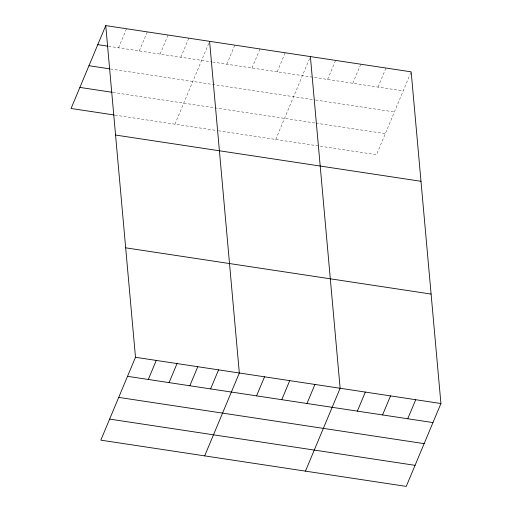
<?xml version="1.0" encoding="UTF-8"?>
<svg xmlns="http://www.w3.org/2000/svg" width="512" height="512" viewBox="0 0 512 512"><rect width="100%" height="100%" fill="white"/><g stroke="black" fill="none" stroke-linecap="round" stroke-linejoin="round"><path stroke-width="0.38" stroke-dasharray="2.56 1.92" d="M118.547 47.795L126.515 28.742M139.315 50.938L147.283 31.891M160.09 54.08L168.058 35.034M180.858 57.229L188.826 38.176M174.925 124.198L209.286 42.054M226.822 64.186L234.79 45.139M252.019 68L259.987 48.954M277.216 71.814L285.184 52.768M275.718 139.462L310.387 56.582M327.616 79.45L335.584 60.397M352.813 83.264L360.781 64.218M378.01 87.078L385.978 68.032M410.867 72.576L376.512 154.72L217.446 130.637M108.55 46.278L211.859 61.92M212.646 62.042L403.206 90.893M110.509 68.973L314.867 99.917M315.654 100.032L394.4 111.955M112.966 92.422L315.238 123.046M316.026 123.168L385.318 133.658M114.925 115.117L216.659 130.515"/><path stroke-width="0.77" d="M105.747 25.6L135.488 357.28L100.826 440.154L406.253 486.4L440.922 403.526L411.174 71.846L105.747 25.6L71.078 108.474L114.157 114.995M148.294 379.469L156.262 360.422M169.062 382.618L177.03 363.571M189.83 385.76L197.798 366.714M210.598 388.902L218.566 369.856M204.672 455.878L239.334 373.005L209.594 41.325M256.57 395.866L264.538 376.819M281.766 399.68L289.734 380.634M306.963 403.494L314.931 384.448M305.459 471.136L340.128 388.262L310.387 56.582M357.357 411.123L365.325 392.077M382.56 414.944L390.522 395.891M407.757 418.758L415.725 399.712M97.779 44.646L107.782 46.163M88.966 65.709L109.734 68.858M79.891 87.411L112.198 92.307M115.565 135.053L420.992 181.299M125.677 247.827L431.104 294.067M135.488 357.28L440.922 403.526M127.52 376.326L432.954 422.573M118.714 397.389L424.141 443.635M109.632 419.091L415.066 465.338"/></g></svg>
